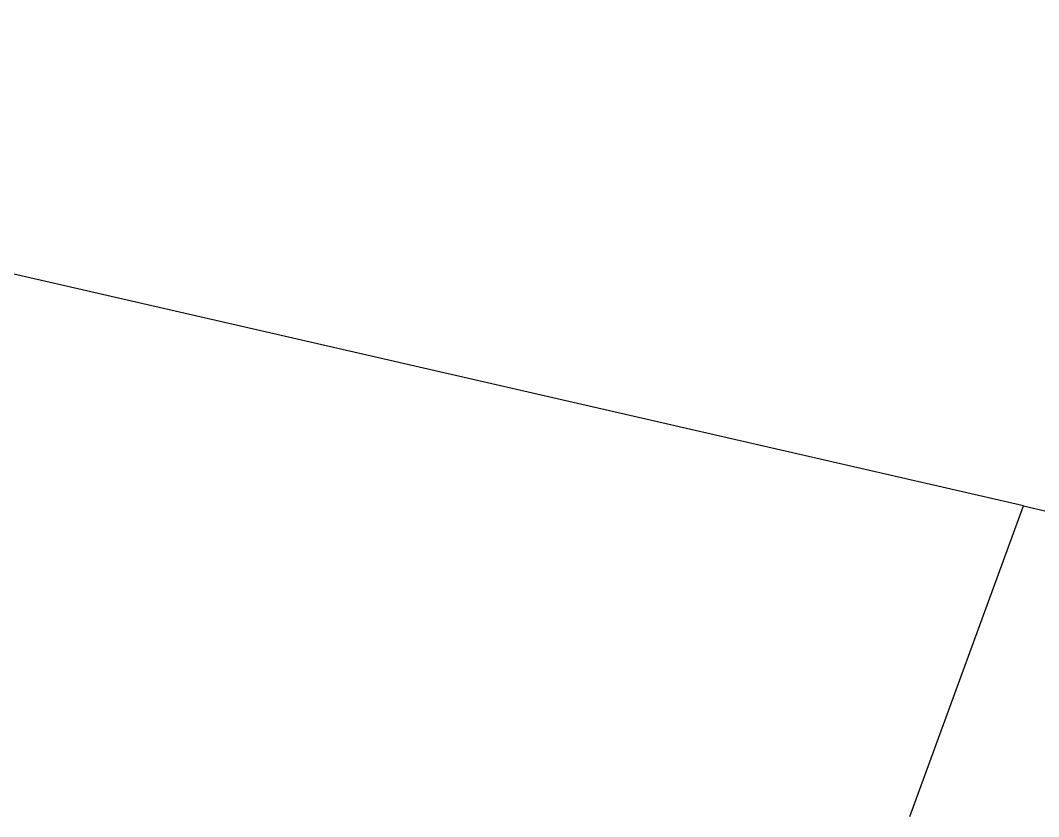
# Model space of a CAD drawing. Extents: x -111898 to 889894, y -2 to 1194865.
# Drawn here: x 629772 to 668116, y 699585 to 729577 of the extents above; entities that cross this region are included whole.
import ezdxf

# ---------------------------------------------------------------- set-up
doc = ezdxf.new("R2010")
doc.units = 0
doc.header["$LTSCALE"] = 10
doc.header["$MEASUREMENT"] = 0
doc.layers.add('0-WALL', color=252, linetype='Continuous')

msp = doc.modelspace()

# ---------------------------------------------------------------- linework, layer by layer
at = {"layer": '0-WALL'}
msp.add_line((667546.04, 711289.6), (687160.73, 706690.24), dxfattribs=at)
for points in [[(667546.04, 711289.6), (602768.06, 726155.77), (602768.06, 726155.77), (516941.16, 751555.27), (516941.16, 751555.27), (439826.46, 773697.27), (439826.46, 773697.27), (384791.04, 789254.8), (384791.04, 789254.8), (371636.23, 771757.64), (371636.23, 771757.64), (394085.03, 766151.54), (394085.03, 766151.54), (456219.43, 746662.24), (456219.43, 746662.24), (531602.73, 726340.34), (531602.73, 726340.34), (560233.03, 717932.84), (560233.03, 717932.84), (572402.93, 714252.94), (572402.93, 714252.94), (575711.13, 713387.64), (575711.13, 713387.64), (622712.93, 699585.34)], [(663269.75, 699585.34), (667546.04, 711289.6)], [(663269.75, 699585.34), (667546.04, 711289.6)], [(667546.04, 711289.6), (687160.73, 706690.24), (684564.89, 699585.34)]]:
    msp.add_lwpolyline(points, dxfattribs=at)

doc.saveas('drawing.dxf')
